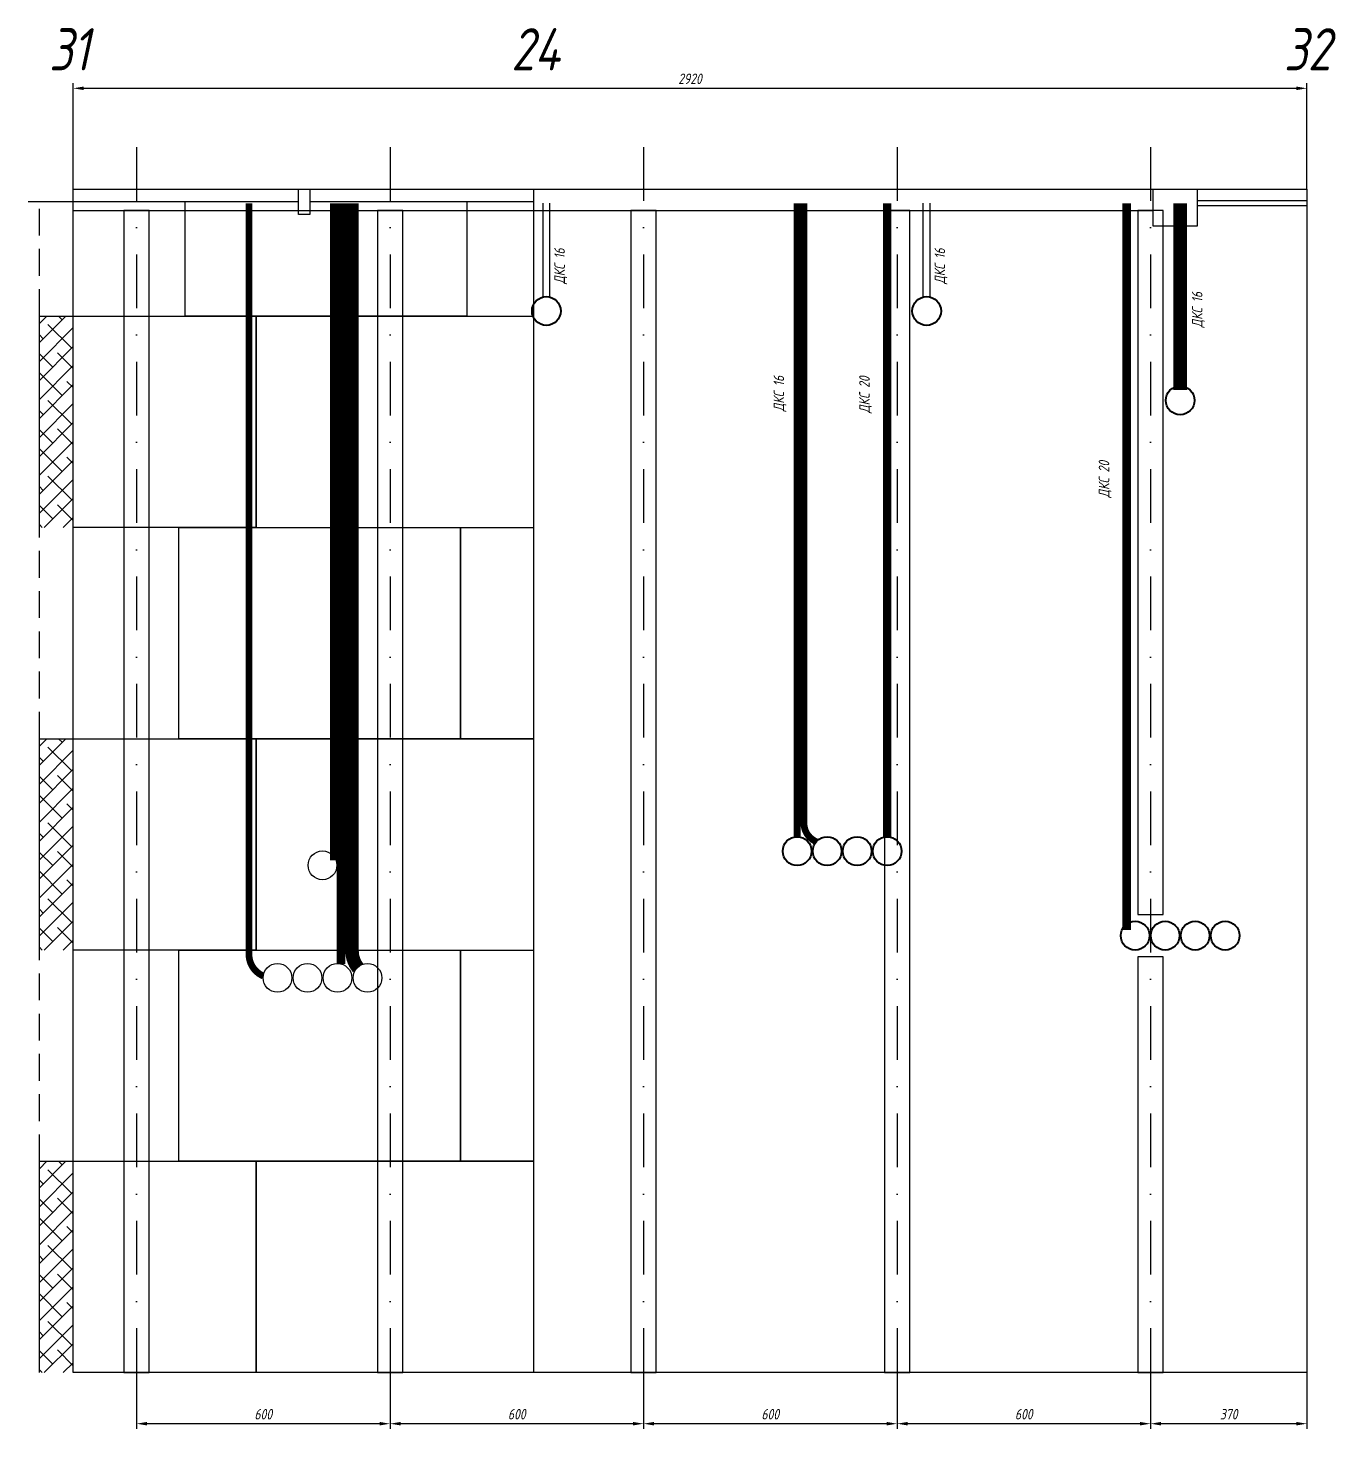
# Model space of a CAD drawing. Header units: millimetres. Extents: x -58926 to 121034, y -30758 to 3695.
# Drawn here: x 117938 to 121034, y -38 to 3277 of the extents above; entities that cross this region are included whole.
import ezdxf
from ezdxf.enums import TextEntityAlignment as Align

# ---------------------------------------------------------------- set-up
doc = ezdxf.new("R2010")
doc.units = ezdxf.units.MM
doc.header["$PDMODE"] = 35
doc.header["$PDSIZE"] = 50
doc.linetypes.add('DASHDOT', pattern=[25.4, 12.7, -6.35, 0, -6.35])
doc.linetypes.add('DASHED', pattern=[19.05, 12.7, -6.35])
for name, color, linetype in [('01 Черновое', 7, 'Continuous'), ('02 ЭОМ и СС', 7, 'Continuous'), ('03 Потолок', 7, 'Continuous'), ('101 Крепление', 7, 'Continuous'), ('101 Крепление размеры', 7, 'Continuous')]:
    doc.layers.add(name, color=color, linetype=linetype)
doc.styles.get("Standard").update_dxf_attribs({"font": 'arial.ttf'})
doc.styles.add('ГОСТ-ISOCPEUR', font='isocpeui.ttf', dxfattribs={"width": 0.8})
doc.dimstyles.new('ISO-25', dxfattribs={"dimtxt": 2.5, "dimasz": 2.5, "dimexe": 1.25, "dimexo": 0.625, "dimtad": 1, "dimtxsty": 'Standard', "dimcen": 2.5, "dimadec": 0, "dimazin": 0, "dimtfac": 1, "dimtmove": 0, "dimatfit": 3, "dimfxl": 1, "dimarcsym": 0})

# ---------------------------------------------------------------- blocks, each defined once
blk = doc.blocks.new('*D400')
at = {"layer": '101 Крепление размеры', "color": 0, "lineweight": -2}
for p, q in [((119994.7, 95.2), (119994.7, -38.2)), ((120594.7, 95.2), (120594.7, -38.2)), ((120569.7, -25.7), (120019.7, -25.7))]:
    blk.add_line(p, q, dxfattribs=at)
at = {"layer": '101 Крепление размеры', "color": 0}
for points in [[(120019.7, -21.5), (120019.7, -29.8), (119994.7, -25.7)], [(120569.7, -29.8), (120569.7, -21.5), (120594.7, -25.7)]]:
    blk.add_solid(points, dxfattribs=at)
at = {"layer": 'Defpoints', "color": 0}
for p in [(119994.7, 95.2), (120594.7, 95.2), (119994.7, -25.7)]:
    blk.add_point(p, dxfattribs=at)
at = {"layer": '101 Крепление размеры', "color": 0, "insert": (120294.7, -3.2), "char_height": 25, "attachment_point": 5, "style": 'ГОСТ-ISOCPEUR'}
blk.add_mtext('600', dxfattribs=at)
blk = doc.blocks.new('*D401')
at = {"layer": '101 Крепление размеры', "color": 0, "lineweight": -2}
for p, q in [((119394.7, 95.2), (119394.7, -38.2)), ((119994.7, 95.2), (119994.7, -38.2)), ((119969.7, -25.7), (119419.7, -25.7))]:
    blk.add_line(p, q, dxfattribs=at)
at = {"layer": '101 Крепление размеры', "color": 0}
for points in [[(119419.7, -21.5), (119419.7, -29.8), (119394.7, -25.7)], [(119969.7, -29.8), (119969.7, -21.5), (119994.7, -25.7)]]:
    blk.add_solid(points, dxfattribs=at)
at = {"layer": 'Defpoints', "color": 0}
for p in [(119394.7, 95.2), (119994.7, 95.2), (119394.7, -25.7)]:
    blk.add_point(p, dxfattribs=at)
at = {"layer": '101 Крепление размеры', "color": 0, "insert": (119694.7, -3.2), "char_height": 25, "attachment_point": 5, "style": 'ГОСТ-ISOCPEUR'}
blk.add_mtext('600', dxfattribs=at)
blk = doc.blocks.new('*D402')
at = {"layer": '101 Крепление размеры', "color": 0, "lineweight": -2}
for p, q in [((118794.7, 95.2), (118794.7, -38.2)), ((119394.7, 95.2), (119394.7, -38.2)), ((119369.7, -25.7), (118819.7, -25.7))]:
    blk.add_line(p, q, dxfattribs=at)
at = {"layer": '101 Крепление размеры', "color": 0}
for points in [[(118819.7, -21.5), (118819.7, -29.8), (118794.7, -25.7)], [(119369.7, -29.8), (119369.7, -21.5), (119394.7, -25.7)]]:
    blk.add_solid(points, dxfattribs=at)
at = {"layer": 'Defpoints', "color": 0}
for p in [(118794.7, 95.2), (119394.7, 95.2), (118794.7, -25.7)]:
    blk.add_point(p, dxfattribs=at)
at = {"layer": '101 Крепление размеры', "color": 0, "insert": (119094.7, -3.2), "char_height": 25, "attachment_point": 5, "style": 'ГОСТ-ISOCPEUR'}
blk.add_mtext('600', dxfattribs=at)
blk = doc.blocks.new('*D403')
at = {"layer": '101 Крепление размеры', "color": 0, "lineweight": -2}
for p, q in [((118194.7, 95.2), (118194.7, -38.2)), ((118794.7, 95.2), (118794.7, -38.2)), ((118769.7, -25.7), (118219.7, -25.7))]:
    blk.add_line(p, q, dxfattribs=at)
at = {"layer": '101 Крепление размеры', "color": 0}
for points in [[(118219.7, -21.5), (118219.7, -29.8), (118194.7, -25.7)], [(118769.7, -29.8), (118769.7, -21.5), (118794.7, -25.7)]]:
    blk.add_solid(points, dxfattribs=at)
at = {"layer": 'Defpoints', "color": 0}
for p in [(118194.7, 95.2), (118794.7, 95.2), (118194.7, -25.7)]:
    blk.add_point(p, dxfattribs=at)
at = {"layer": '101 Крепление размеры', "color": 0, "insert": (118494.7, -3.2), "char_height": 25, "attachment_point": 5, "style": 'ГОСТ-ISOCPEUR'}
blk.add_mtext('600', dxfattribs=at)
blk = doc.blocks.new('*D418')
at = {"layer": '01 Черновое', "color": 0, "lineweight": -2}
for p, q in [((118044.7, 2895.2), (118044.7, 3146.6)), ((118069.7, 3134.1), (120939.7, 3134.1)), ((120964.7, 2895.2), (120964.7, 3146.6))]:
    blk.add_line(p, q, dxfattribs=at)
at = {"layer": '01 Черновое', "color": 0}
for points in [[(118069.7, 3138.3), (118069.7, 3129.9), (118044.7, 3134.1)], [(120939.7, 3129.9), (120939.7, 3138.3), (120964.7, 3134.1)]]:
    blk.add_solid(points, dxfattribs=at)
at = {"layer": 'Defpoints', "color": 0}
for p in [(120964.7, 3134.1), (118044.7, 2895.2), (120964.7, 2895.2)]:
    blk.add_point(p, dxfattribs=at)
at = {"layer": '01 Черновое', "color": 0, "insert": (119504.7, 3156.6), "char_height": 25, "attachment_point": 5, "style": 'ГОСТ-ISOCPEUR'}
blk.add_mtext('2920', dxfattribs=at)
blk = doc.blocks.new('*D597')
at = {"layer": '101 Крепление размеры', "color": 0, "lineweight": -2}
for p, q in [((120594.7, 95.2), (120594.7, -38.2)), ((120964.7, 95.2), (120964.7, -38.2)), ((120939.7, -25.7), (120619.7, -25.7))]:
    blk.add_line(p, q, dxfattribs=at)
at = {"layer": '101 Крепление размеры', "color": 0}
for points in [[(120619.7, -21.5), (120619.7, -29.8), (120594.7, -25.7)], [(120939.7, -29.8), (120939.7, -21.5), (120964.7, -25.7)]]:
    blk.add_solid(points, dxfattribs=at)
at = {"layer": 'Defpoints', "color": 0}
for p in [(120594.7, 95.2), (120964.7, 95.2), (120594.7, -25.7)]:
    blk.add_point(p, dxfattribs=at)
at = {"layer": '101 Крепление размеры', "color": 0, "insert": (120779.7, -3.2), "char_height": 25, "attachment_point": 5, "style": 'ГОСТ-ISOCPEUR'}
blk.add_mtext('370', dxfattribs=at)

msp = doc.modelspace()

# ---------------------------------------------------------------- hatches: boundary and pattern name
at = {"layer": '01 Черновое'}
h = msp.add_hatch(dxfattribs=at)
h.set_pattern_fill('ANSI38', color=256, scale=10, style=0)
h.set_pattern_definition([(45, (52036.19, 70858.977), (-22.45064, 22.45064), []), (135, (52036.19, 70858.977), (-67.351921, 22.45064), [79.375, -47.625])])
h.paths.add_polyline_path([(118044.702, 2095.176), (118044.702, 2595.176), (117964.702, 2595.176), (117964.702, 2095.176)])
h = msp.add_hatch(dxfattribs=at)
h.set_pattern_fill('ANSI38', color=256, scale=10, style=0)
h.set_pattern_definition([(45, (52036.19, 69858.977), (-22.45064, 22.45064), []), (135, (52036.19, 69858.977), (-67.351921, 22.45064), [79.375, -47.625])])
h.paths.add_polyline_path([(118044.702, 1095.176), (118044.702, 1595.176), (117964.702, 1595.176), (117964.702, 1095.176)])
h = msp.add_hatch(dxfattribs=at)
h.set_pattern_fill('ANSI38', color=256, scale=10, style=0)
h.set_pattern_definition([(45, (52036.19, 68858.977), (-22.45064, 22.45064), []), (135, (52036.19, 68858.977), (-67.351921, 22.45064), [79.375, -47.625])])
h.paths.add_polyline_path([(118044.702, 95.176), (118044.702, 595.176), (117964.702, 595.176), (117964.702, 95.176)])

# ---------------------------------------------------------------- linework, layer by layer
for p, q in [((119134.702, 95.176), (119134.702, 2895.176)), ((118577.782, 2865.176), (117937.782, 2865.176)), ((119134.702, 2865.176), (118604.782, 2865.176)), ((117964.702, 2095.176), (117964.702, 2595.176)), ((117964.702, 2595.176), (118044.702, 2595.176)), ((117964.702, 2595.176), (118044.702, 2595.176)), ((117964.702, 2095.176), (117964.702, 2595.176)), ((117964.702, 2595.176), (118044.702, 2595.176)), ((118044.702, 2095.176), (118044.702, 2595.176)), ((118044.702, 2095.176), (118044.702, 2595.176)), ((118477.702, 2595.176), (119134.702, 2595.176)), ((118477.702, 2095.176), (118477.702, 2595.176)), ((118477.702, 2595.176), (119134.702, 2595.176)), ((118477.702, 2595.176), (119134.702, 2595.176)), ((117964.702, 1095.176), (117964.702, 1595.176)), ((117964.702, 1595.176), (118044.702, 1595.176)), ((117964.702, 1595.176), (118044.702, 1595.176)), ((117964.702, 1095.176), (117964.702, 1595.176)), ((117964.702, 1595.176), (118044.702, 1595.176)), ((118044.702, 1095.176), (118044.702, 1595.176)), ((118477.702, 1595.176), (119134.702, 1595.176)), ((118477.702, 1095.176), (118477.702, 1595.176)), ((118477.702, 1595.176), (119134.702, 1595.176)), ((118477.702, 1595.176), (119134.702, 1595.176)), ((117964.702, 595.176), (118044.702, 595.176)), ((117964.702, 95.176), (117964.702, 595.176)), ((118044.702, 95.176), (118044.702, 595.176)), ((118477.702, 595.176), (119134.702, 595.176)), ((118477.702, 95.176), (118477.702, 595.176))]:
    msp.add_line(p, q, dxfattribs=at)
at = {"layer": '01 Черновое', "linetype": 'DASHED', "ltscale": 5}
for p, q in [((117964.702, 2595.176), (117964.702, 2865.176)), ((118044.702, 2595.176), (118044.702, 2865.176)), ((117964.702, 1595.176), (117964.702, 2095.176)), ((118044.702, 1595.176), (118044.702, 2095.176)), ((117964.702, 595.176), (117964.702, 1095.176)), ((118044.702, 595.176), (118044.702, 1095.176))]:
    msp.add_line(p, q, dxfattribs=at)
at = {"layer": '01 Черновое'}
for points in [[(118044.702, 95.176), (118044.702, 2895.176), (120964.702, 2895.176), (120964.702, 95.176)], [(118294.702, 2095.176), (118961.702, 2095.176), (118961.702, 1595.176), (118294.702, 1595.176)], [(118294.702, 1095.176), (118961.702, 1095.176), (118961.702, 595.176), (118294.702, 595.176)]]:
    msp.add_lwpolyline(points, close=True, dxfattribs=at)
at = {"layer": '01 Черновое', "flags": 128}
msp.add_lwpolyline([(118604.782, 2835.176), (118577.782, 2835.176), (118577.782, 2895.176), (118604.782, 2895.176)], close=True, dxfattribs=at)
at = {"layer": '01 Черновое'}
for points in [[(118976.702, 2865.176), (118976.702, 2595.176), (118309.702, 2595.176), (118309.702, 2865.176)], [(118044.702, 2595.176), (118477.702, 2595.176), (118477.702, 2095.176), (118044.702, 2095.176)], [(119134.702, 1595.176), (118961.702, 1595.176), (118961.702, 2095.176), (119134.702, 2095.176)], [(118044.702, 1595.176), (118477.702, 1595.176), (118477.702, 1095.176), (118044.702, 1095.176)], [(119134.702, 595.176), (118961.702, 595.176), (118961.702, 1095.176), (119134.702, 1095.176)], [(118044.702, 595.176), (118477.702, 595.176), (118477.702, 95.176), (118044.702, 95.176)]]:
    msp.add_lwpolyline(points, dxfattribs=at)
at = {"layer": '02 ЭОМ и СС'}
for p, q in [((119156.702, 2640.222), (119156.702, 2862.176)), ((119156.702, 2640.222), (119156.702, 2862.176)), ((119172.702, 2640.222), (119172.702, 2862.176)), ((119172.702, 2640.222), (119172.702, 2862.176)), ((120056.702, 2640.222), (120056.702, 2862.176)), ((120056.702, 2640.222), (120056.702, 2862.176)), ((120072.702, 2640.222), (120072.702, 2862.176)), ((120072.702, 2640.222), (120072.702, 2862.176))]:
    msp.add_line(p, q, dxfattribs=at)
at = {"layer": '02 ЭОМ и СС', "const_width": 16, "flags": 128}
for points in [[(118494.512, 1033.76, -0.29933202), (118460.702, 1085.176), (118460.702, 2862.176)], [(118494.512, 1033.76, -0.29933202), (118460.702, 1085.176), (118460.702, 2862.176)], [(118712.827, 1047.908, -0.17228462), (118696.702, 1093.318), (118696.702, 2862.176)], [(118712.827, 1047.908, -0.17228462), (118696.702, 1093.318), (118696.702, 2862.176)]]:
    msp.add_lwpolyline(points, format="xyb", dxfattribs=at)
at = {"layer": '02 ЭОМ и СС', "flags": 128}
for points, const_width in [([(118660.702, 1307.563), (118660.702, 2862.176)], 16), ([(118660.702, 1307.563), (118660.702, 2862.176)], 16), ([(118678.702, 1062.097), (118678.702, 2862.176)], 20), ([(118678.702, 1062.097), (118678.702, 2862.176)], 20), ([(120672.702, 2420.417), (120672.702, 2862.176)], 16), ([(120672.702, 2420.417), (120672.702, 2862.176)], 16)]:
    msp.add_lwpolyline(points, dxfattribs=dict(at, const_width=const_width))
at = {"layer": '02 ЭОМ и СС', "const_width": 16}
for points in [[(118725.244, 1057.999, -0.17228462), (118712.702, 1093.318), (118712.702, 2862.176)], [(118725.244, 1057.999, -0.17228462), (118712.702, 1093.318), (118712.702, 2862.176)], [(119803.565, 1351.509, -0.30169776), (119774.202, 1395.744), (119774.202, 2862.176)], [(119803.565, 1351.509, -0.30169776), (119774.202, 1395.744), (119774.202, 2862.176)]]:
    msp.add_lwpolyline(points, format="xyb", dxfattribs=at)
at = {"layer": '02 ЭОМ и СС', "flags": 128}
for points in [[(119758.202, 1363.176, 16, 16, 0), (119758.202, 2862.176, 16, 16, 0)], [(119758.202, 1363.176, 16, 16, 0), (119758.202, 2862.176, 16, 16, 0)], [(119971.202, 1363.176, 20, 20, 0), (119971.202, 2862.176, 20, 20, 0)], [(119971.202, 1363.176, 20, 20, 0), (119971.202, 2862.176, 20, 20, 0)], [(120538.202, 1142.494, 20, 20, 0), (120538.202, 2862.176, 20, 20, 0)], [(120538.202, 1142.494, 20, 20, 0), (120538.202, 2862.176, 20, 20, 0)]]:
    msp.add_lwpolyline(points, format="xyseb", dxfattribs=at)
at = {"layer": '02 ЭОМ и СС', "const_width": 16}
msp.add_lwpolyline([(120656.702, 2420.417), (120656.702, 2862.176)], dxfattribs=at)
msp.add_lwpolyline([(120656.702, 2420.417), (120656.702, 2862.176)], dxfattribs=at)
at = {"layer": '02 ЭОМ и СС', "lineweight": 40}
for centre in [(119164.702, 2607.176), (119164.702, 2607.176), (120064.702, 2607.176), (120064.702, 2607.176), (120664.702, 2395.676), (120664.702, 2395.676), (119758.202, 1329.176), (119758.202, 1329.176), (119829.202, 1329.176), (119829.202, 1329.176), (119900.202, 1329.176), (119900.202, 1329.176), (119971.202, 1329.176), (119971.202, 1329.176), (120558.202, 1129.176), (120558.202, 1129.176), (120629.202, 1129.176), (120629.202, 1129.176), (120700.202, 1129.176), (120700.202, 1129.176), (120771.202, 1129.176), (120771.202, 1129.176)]:
    msp.add_circle(centre, 34, dxfattribs=at)
at = {"layer": '02 ЭОМ и СС'}
for centre in [(118634.702, 1295.562), (118634.702, 1295.562), (118528.202, 1029.176), (118528.202, 1029.176), (118599.202, 1029.176), (118599.202, 1029.176), (118670.202, 1029.176), (118670.202, 1029.176), (118741.202, 1029.176), (118741.202, 1029.176)]:
    msp.add_circle(centre, 34, dxfattribs=at)
at = {"layer": '03 Потолок', "ltscale": 10}
for p, q in [((120600.702, 2808.176), (120600.702, 2895.176)), ((120704.702, 2895.176), (120704.702, 2808.176)), ((120704.702, 2808.176), (120600.702, 2808.176))]:
    msp.add_line(p, q, dxfattribs=at)
at = {"layer": '03 Потолок', "lineweight": -2}
for p, q in [((120964.702, 2868.176), (120704.702, 2868.176)), ((120964.702, 2855.676), (120704.702, 2855.676)), ((118044.702, 2845.176), (120600.702, 2845.176))]:
    msp.add_line(p, q, dxfattribs=at)
at = {"layer": '101 Крепление', "linetype": 'DASHDOT', "ltscale": 10}
for p, q in [((118194.702, 2995.176), (118194.702, -4.283)), ((118794.702, 2995.176), (118794.702, -4.283)), ((119394.702, 2995.176), (119394.702, -4.283)), ((119994.702, 2995.176), (119994.702, -4.283)), ((120594.702, 2995.176), (120594.702, -4.283))]:
    msp.add_line(p, q, dxfattribs=at)
at = {"layer": '101 Крепление', "color": 5}
for points in [[(118164.702, 2845.176), (118164.702, 95.176), (118224.702, 95.176), (118224.702, 2845.176)], [(118764.702, 2845.176), (118764.702, 95.176), (118824.702, 95.176), (118824.702, 2845.176)], [(119364.702, 2845.176), (119364.702, 95.176), (119424.702, 95.176), (119424.702, 2845.176)], [(119964.702, 2845.176), (119964.702, 95.176), (120024.702, 95.176), (120024.702, 2845.176)], [(120624.702, 1179.371), (120624.702, 2845.176), (120564.702, 2845.176), (120564.702, 1179.371)], [(120564.702, 1078.981), (120564.702, 95.176), (120624.702, 95.176), (120624.702, 1078.981)]]:
    msp.add_lwpolyline(points, close=True, dxfattribs=at)

# ---------------------------------------------------------------- texts
at = {"layer": '01 Черновое', "style": 'ГОСТ-ISOCPEUR', "width": 0.8}
for s, p in [('31', (118035.72, 3226.61)), ('24', (119138.849, 3226.61)), ('32', (120965.907, 3226.61))]:
    msp.add_text(s, height=100, dxfattribs=at).set_placement(p, align=Align.MIDDLE)
at = {"layer": '02 ЭОМ и СС', "char_height": 25, "width": 270.31285, "rotation": 90, "style": 'ГОСТ-ISOCPEUR'}
for s, insert, attachment_point in [('{ДКС 16}', (119183.439, 2671.342), 1), ('{ДКС 16}', (120083.439, 2671.342), 1), ('{ДКС 16}', (120692.526, 2568.2), 1), ('{ДКС 16}', (119732.583, 2369.687), 7), ('{ДКС 20}', (119935.135, 2365.706), 7), ('{ДКС 20}', (120502.135, 2165.706), 7)]:
    msp.add_mtext(s, dxfattribs=dict(at, insert=insert, attachment_point=attachment_point))

# ---------------------------------------------------------------- dimensions: what is measured, and where the dimension line sits
at = {"layer": '01 Черновое'}
dim = msp.add_linear_dim(base=(120964.702, 3134.111), p1=(118044.702, 2895.176), p2=(120964.702, 2895.176), dimstyle='ISO-25', override={"dimtxt": 25, "dimasz": 25, "dimexe": 12.5, "dimexo": 0, "dimgap": 10, "dimtxsty": 'ГОСТ-ISOCPEUR'}, dxfattribs=at)
dim.commit()
dim.dimension.update_dxf_attribs({"geometry": '*D418', "text_midpoint": (119504.702, 3156.611)})
at = {"layer": '101 Крепление размеры'}
for base, p1, p2, picture, middle in [((118194.702, -25.663), (118794.702, 95.176), (118194.702, 95.176), '*D403', (118494.702, -3.163)), ((118794.702, -25.663), (119394.702, 95.176), (118794.702, 95.176), '*D402', (119094.702, -3.163)), ((119394.702, -25.663), (119994.702, 95.176), (119394.702, 95.176), '*D401', (119694.702, -3.163)), ((119994.702, -25.663), (120594.702, 95.176), (119994.702, 95.176), '*D400', (120294.702, -3.163)), ((120594.702, -25.663), (120964.702, 95.176), (120594.702, 95.176), '*D597', (120779.702, -3.163))]:
    dim = msp.add_linear_dim(base=base, p1=p1, p2=p2, dimstyle='ISO-25', override={"dimtxt": 25, "dimasz": 25, "dimexe": 12.5, "dimexo": 0, "dimgap": 10, "dimtxsty": 'ГОСТ-ISOCPEUR'}, dxfattribs=at)
    dim.commit()
    dim.dimension.update_dxf_attribs({"geometry": picture, "text_midpoint": middle})

doc.saveas('drawing.dxf')
